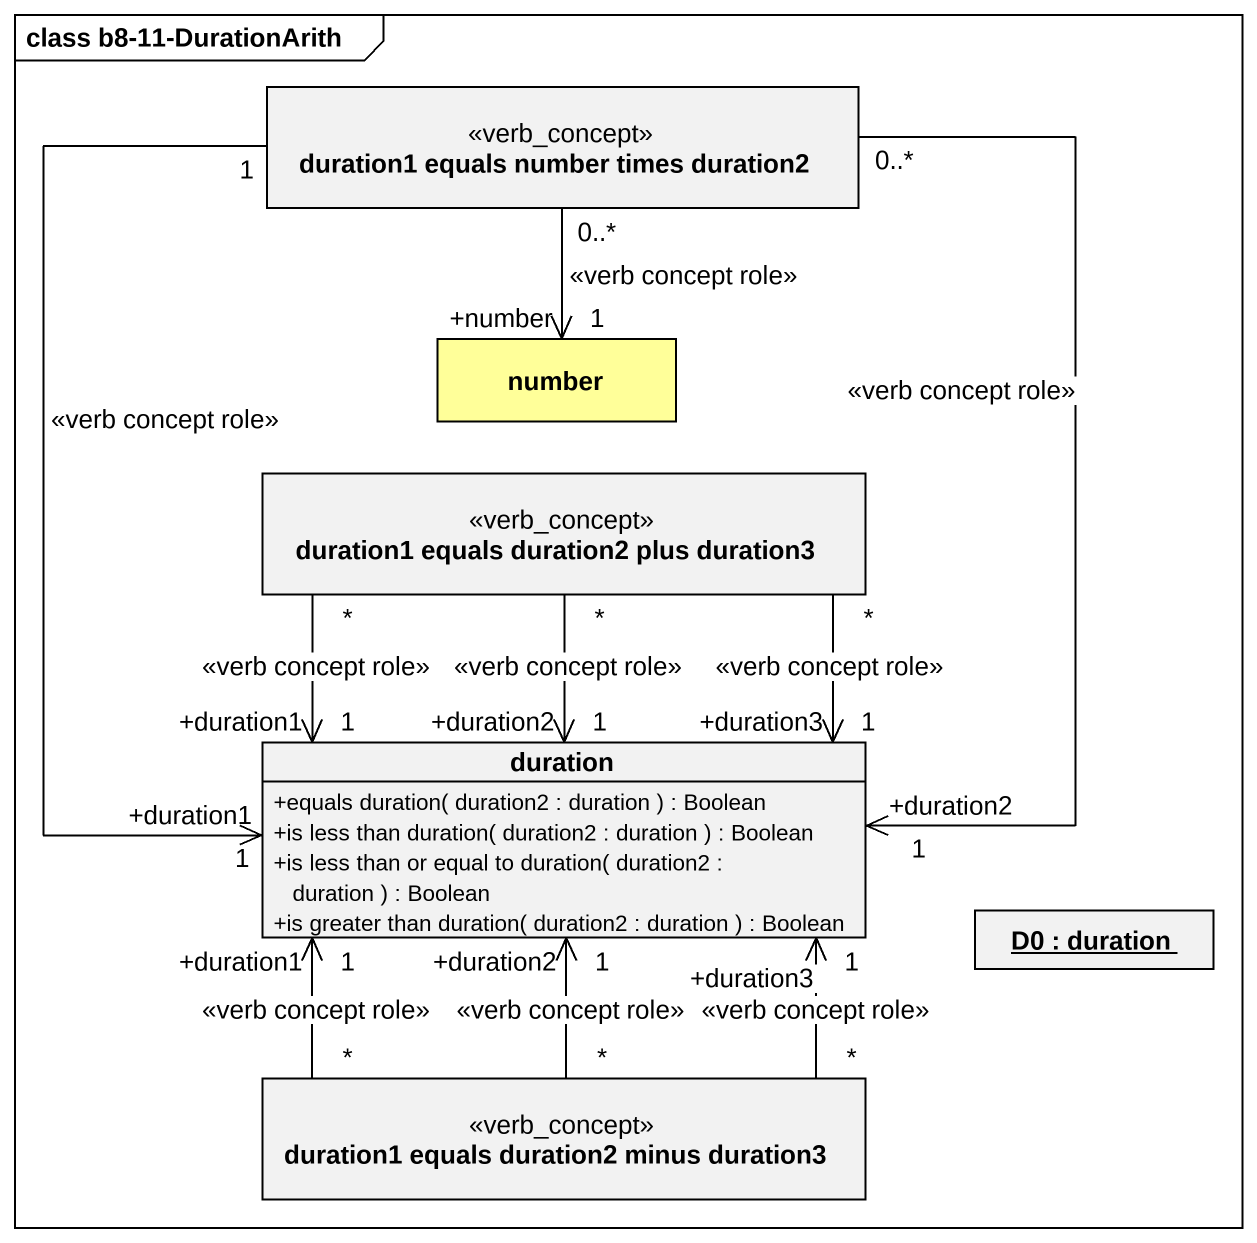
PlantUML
@startuml
mainframe class b8-11-DurationArith
hide circle
hide empty members
skinparam classAttributeIconSize 0
class "duration1 equals number times duration2" as duration1_equals_number <<verb_concept>>
class number #FFFF99
class "duration1 equals duration2 plus duration3" as duration1_equals_duration2 <<verb_concept>>
class duration {
  +equals duration( duration2 : duration ) : Boolean
  +is less than duration( duration2 : duration ) : Boolean
  +is less than or equal to duration( duration2 : duration ) : Boolean
  +is greater than duration( duration2 : duration ) : Boolean
}
object "D0 : duration" as D0
class "duration1 equals duration2 minus duration3" as duration1_equals_duration2_2 <<verb_concept>>
duration1_equals_number "0..*" --> "+number\n1" number : <<verb concept role>>
duration1_equals_number "1" --> "+duration1\n1" duration : <<verb concept role>>
duration1_equals_number "0..*" --> "+duration2\n1" duration : <<verb concept role>>
duration1_equals_duration2 "*" --> "+duration1\n1" duration : <<verb concept role>>
duration1_equals_duration2 "*" --> "+duration2\n1" duration : <<verb concept role>>
duration1_equals_duration2 "*" --> "+duration3\n1" duration : <<verb concept role>>
duration1_equals_duration2_2 "*" -up-> "+duration1\n1" duration : <<verb concept role>>
duration1_equals_duration2_2 "*" -up-> "+duration2\n1" duration : <<verb concept role>>
duration1_equals_duration2_2 "*" -up-> "+duration3\n1" duration : <<verb concept role>>
@enduml
